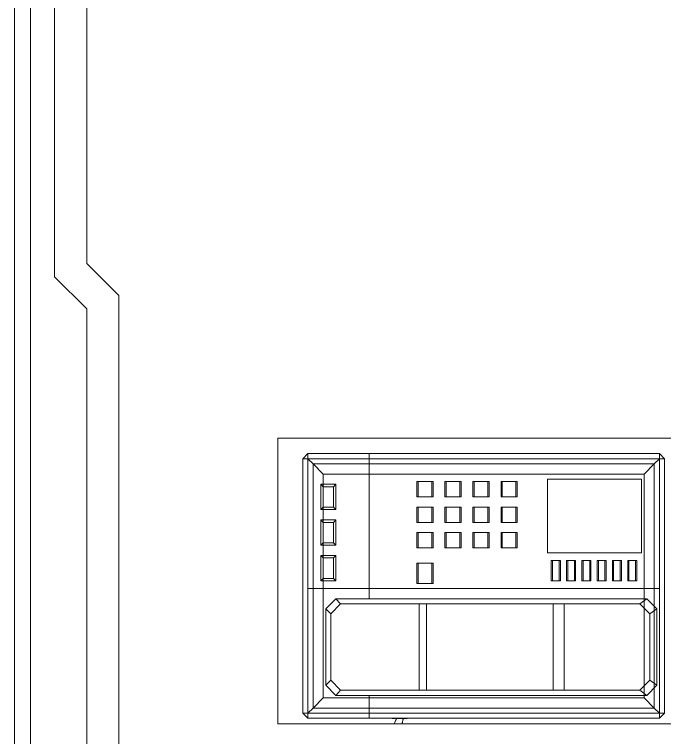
# Model space of a CAD drawing. Header units: millimetres. Extents: x 2828 to 3406, y 849 to 1266.
# Drawn here: x 2947.0138 to 2947.419, y 1101.9241 to 1102.3752 of the extents above; entities that cross this region are included whole.
import ezdxf
from ezdxf.xclip import XClip

# ---------------------------------------------------------------- set-up
doc = ezdxf.new("R2010")
doc.units = ezdxf.units.MM
doc.header["$XCLIPFRAME"] = 2
doc.layers.add('EQUIPAMIENTO', color=4, linetype='Continuous', lineweight=15)

# ---------------------------------------------------------------- blocks, each defined once
blk = doc.blocks.new('Ao3ds003')
at = {"linetype": 'ByBlock'}
for points, invisible_edges in [([(0.40355, 0.24924, 0.02623), (0.40227, 0.23019, 0.02525), (0.41526, 0.21907, 0.04536), (0.42623, 0.27234, 0.05112)], 10), ([(0.40355, 0.24924, 0.02623), (0.41055, 0.26353, 0.03352), (0.41683, 0.26829, 0.04223), (0.42623, 0.27234, 0.05112)], 9), ([(0.41574, 0.24924, 0.00193), (0.41419, 0.23019, 0.00149), (0.43809, 0.21907, -0.00011), (0.44925, 0.27234, 0.00525)], 10), ([(0.41574, 0.24924, 0.00193), (0.42577, 0.26353, 0.00319), (0.43651, 0.26829, 0.00302), (0.44925, 0.27234, 0.00525)], 9), ([(0.41768, 0.26987, 0.04054), (0.41683, 0.26829, 0.04223), (0.42623, 0.27234, 0.05112), (0.42733, 0.27464, 0.04962)], 1), ([(0.43566, 0.26987, 0.00472), (0.43651, 0.26829, 0.00302), (0.44925, 0.27234, 0.00525), (0.44872, 0.27464, 0.00702)], 1), ([(0.41055, 0.26353, 0.03352), (0.41115, 0.26511, 0.03231), (0.41768, 0.26987, 0.04054), (0.41683, 0.26829, 0.04223)], 5), ([(0.42577, 0.26353, 0.00319), (0.42517, 0.26511, 0.00439), (0.43566, 0.26987, 0.00472), (0.43651, 0.26829, 0.00302)], 5), ([(0.43499, 0.23257, 0.04083), (0.42817, 0.22066, 0.0515), (0.4394, 0.2667, 0.05743), (0.44061, 0.25559, 0.04379)], 5), ([(0.44042, 0.26987, 0.05539), (0.46116, 0.26987, 0.01407), (0.46219, 0.2667, 0.01203), (0.4394, 0.2667, 0.05743)], 4), ([(0.4394, 0.2667, 0.05743), (0.44061, 0.25559, 0.04379), (0.45201, 0.25559, 0.02109), (0.46219, 0.2667, 0.01203)], 5), ([(0.45201, 0.25559, 0.02109), (0.46219, 0.2667, 0.01203), (0.45072, 0.22066, 0.00657), (0.44627, 0.23257, 0.01836)], 5), ([(0.41055, 0.26353, 0.03352), (0.40484, 0.25876, 0.0272), (0.40355, 0.24924, 0.02623), (0.41055, 0.26353, 0.03352)], 4), ([(0.40586, 0.26045, 0.02628), (0.40484, 0.25876, 0.0272), (0.41055, 0.26353, 0.03352), (0.41115, 0.26511, 0.03231)], 4), ([(0.42577, 0.26353, 0.00319), (0.4173, 0.25876, 0.00238), (0.41574, 0.24924, 0.00193), (0.42577, 0.26353, 0.00319)], 4), ([(0.41717, 0.26045, 0.00376), (0.4173, 0.25876, 0.00238), (0.42577, 0.26353, 0.00319), (0.42517, 0.26511, 0.00439)], 4), ([(0.4173, 0.25876, 0.00238), (0.40484, 0.25876, 0.0272), (0.40355, 0.24924, 0.02623), (0.41574, 0.24924, 0.00193)], 5), ([(0.45201, 0.25559, 0.02109), (0.44061, 0.25559, 0.04379), (0.43499, 0.23257, 0.04083), (0.44627, 0.23257, 0.01836)], 5), ([(0.40355, 0.24924, 0.02623), (0.41574, 0.24924, 0.00193), (0.41419, 0.23019, 0.00149), (0.40227, 0.23019, 0.02525)], 1), ([(0.41419, 0.23019, 0.00149), (0.40227, 0.23019, 0.02525), (0.39946, 0.17145, 0.02377), (0.41133, 0.17145, 0.00012)], 4), ([(0.41096, 0.20955, 0.0327), (0.40227, 0.23019, 0.02525), (0.39946, 0.17145, 0.02377), (0.40955, 0.17145, 0.03197)], 5), ([(0.40227, 0.23019, 0.02525), (0.41096, 0.20955, 0.0327), (0.41075, 0.21272, 0.03666), (0.41478, 0.2159, 0.04279)], 9), ([(0.40227, 0.23019, 0.02525), (0.41478, 0.2159, 0.04279), (0.41526, 0.21907, 0.04536), (0.40227, 0.23019, 0.02525)], 5), ([(0.42536, 0.20955, 0.00401), (0.41419, 0.23019, 0.00149), (0.41133, 0.17145, 0.00012), (0.42393, 0.17145, 0.00331)], 5), ([(0.41419, 0.23019, 0.00149), (0.43573, 0.2159, 0.00104), (0.43809, 0.21907, -0.00011), (0.41419, 0.23019, 0.00149)], 5), ([(0.41419, 0.23019, 0.00149), (0.42536, 0.20955, 0.00401), (0.42841, 0.21272, 0.00147), (0.43573, 0.2159, 0.00104)], 9), ([(0.45072, 0.22066, 0.00657), (0.44627, 0.23257, 0.01836), (0.43499, 0.23257, 0.04083), (0.42817, 0.22066, 0.0515)], 5), ([(0.41478, 0.2159, 0.04279), (0.42755, 0.21749, 0.04919), (0.41645, 0.21272, 0.03945), (0.41478, 0.2159, 0.04279)], 4), ([(0.42817, 0.22066, 0.0515), (0.45072, 0.22066, 0.00657), (0.4485, 0.21749, 0.00746), (0.42755, 0.21749, 0.04919)], 1), ([(0.41478, 0.2159, 0.04279), (0.41645, 0.21272, 0.03945), (0.41418, 0.21114, 0.0369), (0.41075, 0.21272, 0.03666)], 5), ([(0.41075, 0.21272, 0.03666), (0.41418, 0.21114, 0.0369), (0.41445, 0.20637, 0.03282), (0.41096, 0.20955, 0.0327)], 5), ([(0.42841, 0.21272, 0.00147), (0.43066, 0.21114, 0.00408), (0.42754, 0.20637, 0.00674), (0.42536, 0.20955, 0.00401)], 5), ([(0.43573, 0.2159, 0.00104), (0.43406, 0.21272, 0.00438), (0.43066, 0.21114, 0.00408), (0.42841, 0.21272, 0.00147)], 5), ([(0.41096, 0.20955, 0.0327), (0.41445, 0.20637, 0.03282), (0.41296, 0.17145, 0.03207), (0.40955, 0.17145, 0.03197)], 5), ([(0.42536, 0.20955, 0.00401), (0.42754, 0.20637, 0.00674), (0.42606, 0.17145, 0.00598), (0.42393, 0.17145, 0.00331)], 5), ([(0.41445, 0.20637, 0.03282), (0.42754, 0.20637, 0.00674), (0.42606, 0.17145, 0.00598), (0.41296, 0.17145, 0.03207)], 4), ([(0.41419, 0.11271, 0.00149), (0.40227, 0.11271, 0.02525), (0.39946, 0.17145, 0.02377), (0.41133, 0.17145, 0.00012)], 4), ([(0.41096, 0.13335, 0.0327), (0.40227, 0.11271, 0.02525), (0.39946, 0.17145, 0.02377), (0.40955, 0.17145, 0.03197)], 5), ([(0.41096, 0.13335, 0.0327), (0.41445, 0.13653, 0.03282), (0.41296, 0.17145, 0.03207), (0.40955, 0.17145, 0.03197)], 5), ([(0.42536, 0.13335, 0.00401), (0.41419, 0.11271, 0.00149), (0.41133, 0.17145, 0.00012), (0.42393, 0.17145, 0.00331)], 5), ([(0.41445, 0.13653, 0.03282), (0.42754, 0.13653, 0.00674), (0.42606, 0.17145, 0.00598), (0.41296, 0.17145, 0.03207)], 4), ([(0.42536, 0.13335, 0.00401), (0.42754, 0.13653, 0.00674), (0.42606, 0.17145, 0.00598), (0.42393, 0.17145, 0.00331)], 5), ([(0.18415, 0.1651, 0.04127), (0.18415, 0.1651, 0.01588), (0.00317, 0.1651, 0.06032), (0.00317, 0.1651, 0.08414)], 1), ([(0.22225, 0.1651, 0.01588), (0.22225, 0.1651, 0.04127), (0.18415, 0.1651, 0.04127), (0.18415, 0.1651, 0.01588)], 4), ([(0.41075, 0.13017, 0.03666), (0.41418, 0.13176, 0.0369), (0.41445, 0.13653, 0.03282), (0.41096, 0.13335, 0.0327)], 5), ([(0.42841, 0.13017, 0.00147), (0.43066, 0.13176, 0.00408), (0.42754, 0.13653, 0.00674), (0.42536, 0.13335, 0.00401)], 5), ([(0.40227, 0.11271, 0.02525), (0.41096, 0.13335, 0.0327), (0.41075, 0.13017, 0.03666), (0.41478, 0.127, 0.04279)], 9), ([(0.41478, 0.127, 0.04279), (0.41645, 0.13017, 0.03945), (0.41418, 0.13176, 0.0369), (0.41075, 0.13017, 0.03666)], 5), ([(0.41419, 0.11271, 0.00149), (0.42536, 0.13335, 0.00401), (0.42841, 0.13017, 0.00147), (0.43573, 0.127, 0.00104)], 9), ([(0.43573, 0.127, 0.00104), (0.43406, 0.13017, 0.00438), (0.43066, 0.13176, 0.00408), (0.42841, 0.13017, 0.00147)], 5), ([(0.40227, 0.11271, 0.02525), (0.41478, 0.127, 0.04279), (0.41526, 0.12382, 0.04536), (0.40227, 0.11271, 0.02525)], 5), ([(0.41419, 0.11271, 0.00149), (0.43573, 0.127, 0.00104), (0.43809, 0.12382, -0.00011), (0.41419, 0.11271, 0.00149)], 5), ([(0.41478, 0.127, 0.04279), (0.42755, 0.12541, 0.04919), (0.41645, 0.13017, 0.03945), (0.41478, 0.127, 0.04279)], 4), ([(0.43573, 0.127, 0.00104), (0.4485, 0.12541, 0.00746), (0.43406, 0.13017, 0.00438), (0.43573, 0.127, 0.00104)], 4), ([(0.40355, 0.09366, 0.02623), (0.40227, 0.11271, 0.02525), (0.41526, 0.12382, 0.04536), (0.42623, 0.07056, 0.05112)], 10), ([(0.41574, 0.09366, 0.00193), (0.41419, 0.11271, 0.00149), (0.43809, 0.12382, -0.00011), (0.44925, 0.07056, 0.00525)], 10), ([(0.42817, 0.12224, 0.0515), (0.45072, 0.12224, 0.00657), (0.4485, 0.12541, 0.00746), (0.42755, 0.12541, 0.04919)], 1), ([(0.45072, 0.12224, 0.00657), (0.44627, 0.11033, 0.01836), (0.43499, 0.11033, 0.04083), (0.42817, 0.12224, 0.0515)], 13), ([(0.43499, 0.11033, 0.04083), (0.42817, 0.12224, 0.0515), (0.4394, 0.0762, 0.05743), (0.44061, 0.08731, 0.04379)], 5), ([(0.45201, 0.08731, 0.02109), (0.46219, 0.0762, 0.01203), (0.45072, 0.12224, 0.00657), (0.44627, 0.11033, 0.01836)], 5), ([(0.45201, 0.08731, 0.02109), (0.44061, 0.08731, 0.04379), (0.43499, 0.11033, 0.04083), (0.44627, 0.11033, 0.01836)], 5), ([(0.4173, 0.08414, 0.00238), (0.40484, 0.08414, 0.0272), (0.40355, 0.09366, 0.02623), (0.41574, 0.09366, 0.00193)], 1), ([(0.40355, 0.09366, 0.02623), (0.41055, 0.07937, 0.03352), (0.41683, 0.07461, 0.04223), (0.42623, 0.07056, 0.05112)], 9), ([(0.41055, 0.07937, 0.03352), (0.40484, 0.08414, 0.0272), (0.40355, 0.09366, 0.02623), (0.41055, 0.07937, 0.03352)], 4), ([(0.41574, 0.09366, 0.00193), (0.42577, 0.07937, 0.00319), (0.43651, 0.07461, 0.00302), (0.44925, 0.07056, 0.00525)], 9), ([(0.42577, 0.07937, 0.00319), (0.4173, 0.08414, 0.00238), (0.41574, 0.09366, 0.00193), (0.42577, 0.07937, 0.00319)], 4), ([(0.4394, 0.0762, 0.05743), (0.44061, 0.08731, 0.04379), (0.45201, 0.08731, 0.02109), (0.46219, 0.0762, 0.01203)], 13), ([(0.40586, 0.08245, 0.02628), (0.41717, 0.08245, 0.00376), (0.4173, 0.08414, 0.00238), (0.40484, 0.08414, 0.0272)], 4), ([(0.40586, 0.08245, 0.02628), (0.40484, 0.08414, 0.0272), (0.41055, 0.07937, 0.03352), (0.41115, 0.07779, 0.03231)], 4), ([(0.41717, 0.08245, 0.00376), (0.4173, 0.08414, 0.00238), (0.42577, 0.07937, 0.00319), (0.42517, 0.07779, 0.00439)], 4), ([(0.18415, 0.07461, 0.04445), (0.18415, 0.08096, 0.04445), (0.00317, 0.08096, 0.08813), (0.01111, 0.07461, 0.08622)], 4), ([(0.01111, 0.07461, 0.08622), (0.00476, 0.06826, 0.08775), (0.00317, 0.08096, 0.08813), (0.01111, 0.07461, 0.08622)], 6), ([(0.00476, 0.02064, 0.08775), (0.00317, 0.00317, 0.08813), (0.00317, 0.08096, 0.08813), (0.00476, 0.06826, 0.08775)], 5), ([(0.22225, 0.08096, 0.04445), (0.20479, 0.07461, 0.04445), (0.18415, 0.07461, 0.04445), (0.18415, 0.08096, 0.04445)], 1), ([(0.22225, 0.08096, 0.04445), (0.21114, 0.06826, 0.04445), (0.20479, 0.07461, 0.04445), (0.22225, 0.08096, 0.04445)], 5), ([(0.21114, 0.06826, 0.04445), (0.22225, 0.08096, 0.04445), (0.22225, 0.00317, 0.04445), (0.21114, 0.02064, 0.04445)], 5), ([(0.41055, 0.07937, 0.03352), (0.41115, 0.07779, 0.03231), (0.41768, 0.07303, 0.04054), (0.41683, 0.07461, 0.04223)], 5), ([(0.42577, 0.07937, 0.00319), (0.42517, 0.07779, 0.00439), (0.43566, 0.07303, 0.00472), (0.43651, 0.07461, 0.00302)], 5), ([(0.14844, 0.07144, 0.04906), (0.18415, 0.07461, 0.04445), (0.01111, 0.07461, 0.08622), (0.0694, 0.07144, 0.06749)], 5), ([(0.01111, 0.07461, 0.08622), (0.01545, 0.07144, 0.06063), (0.03022, 0.07144, 0.06055), (0.01111, 0.07461, 0.08622)], 4), ([(0.03022, 0.07144, 0.06055), (0.01111, 0.07461, 0.08622), (0.0694, 0.07144, 0.06749), (0.06263, 0.07144, 0.06113)], 3), ([(0.20203, 0.07144, 0.02179), (0.18415, 0.07461, 0.04445), (0.14844, 0.07144, 0.04906), (0.15285, 0.07144, 0.04232)], 3), ([(0.20203, 0.07144, 0.02179), (0.20479, 0.07461, 0.04445), (0.18415, 0.07461, 0.04445), (0.20203, 0.07144, 0.02179)], 4), ([(0.41768, 0.07303, 0.04054), (0.41683, 0.07461, 0.04223), (0.42623, 0.07056, 0.05112), (0.42733, 0.06826, 0.04962)], 1), ([(0.43566, 0.07303, 0.00472), (0.43651, 0.07461, 0.00302), (0.44925, 0.07056, 0.00525), (0.44872, 0.06826, 0.00702)], 1), ([(0.44042, 0.07303, 0.05539), (0.46116, 0.07303, 0.01407), (0.46219, 0.0762, 0.01203), (0.4394, 0.0762, 0.05743)], 4), ([(0.01545, 0.07144, 0.06063), (0.0091, 0.06509, 0.0616), (0.0091, 0.02381, 0.0616), (0.01545, 0.01746, 0.06063)], 8), ([(0.01545, 0.07144, 0.06063), (0.01545, 0.01746, 0.06063), (0.03022, 0.01746, 0.06055), (0.03022, 0.07144, 0.06055)], 5), ([(0.06263, 0.01746, 0.06113), (0.06263, 0.07144, 0.06113), (0.03022, 0.07144, 0.06055), (0.03022, 0.01746, 0.06055)], 4), ([(0.18563, 0.01746, 0.02864), (0.18563, 0.07144, 0.02864), (0.15285, 0.07144, 0.04232), (0.15285, 0.01746, 0.04232)], 1), ([(0.20203, 0.07144, 0.02179), (0.20203, 0.01746, 0.02179), (0.18563, 0.01746, 0.02864), (0.18563, 0.07144, 0.02864)], 5), ([(0.20203, 0.07144, 0.02179), (0.20796, 0.06509, 0.02064), (0.20796, 0.02381, 0.02064), (0.20203, 0.01746, 0.02179)], 8), ([(0.01111, 0.01429, 0.08622), (0.00317, 0.00317, 0.08813), (0.00476, 0.02064, 0.08775), (0.01111, 0.01429, 0.08622)], 3), ([(0.21114, 0.02064, 0.04445), (0.22225, 0.00317, 0.04445), (0.20479, 0.01429, 0.04445), (0.21114, 0.02064, 0.04445)], 3), ([(0.18415, 0.01429, 0.04445), (0.18415, 0.00317, 0.04445), (0.00317, 0.00317, 0.08813), (0.01111, 0.01429, 0.08622)], 4), ([(0.18415, 0.01429, 0.04445), (0.14844, 0.01746, 0.04906), (0.0694, 0.01746, 0.06749), (0.01111, 0.01429, 0.08622)], 5), ([(0.01111, 0.01429, 0.08622), (0.03022, 0.01746, 0.06055), (0.01545, 0.01746, 0.06063), (0.01111, 0.01429, 0.08622)], 1), ([(0.06263, 0.01746, 0.06113), (0.0694, 0.01746, 0.06749), (0.01111, 0.01429, 0.08622), (0.03022, 0.01746, 0.06055)], 6), ([(0.14844, 0.01746, 0.04906), (0.15285, 0.01746, 0.04232), (0.20203, 0.01746, 0.02179), (0.18415, 0.01429, 0.04445)], 12), ([(0.20203, 0.01746, 0.02179), (0.18415, 0.01429, 0.04445), (0.20479, 0.01429, 0.04445), (0.20203, 0.01746, 0.02179)], 1), ([(0.22225, 0.00317, 0.04445), (0.20479, 0.01429, 0.04445), (0.18415, 0.01429, 0.04445), (0.18415, 0.00317, 0.04445)], 1), ([(0.18415, 0, 0.04127), (0.18415, 0, 0.01588), (0.00317, 0, 0.06032), (0.00317, 0, 0.08414)], 1), ([(0.22225, 0, 0.01588), (0.22225, 0, 0.04127), (0.18415, 0, 0.04127), (0.18415, 0, 0.01588)], 4)]:
    blk.add_3dface(points, dxfattribs=dict(at, invisible_edges=invisible_edges))
for points in [[(0.42623, 0.27234, 0.05112), (0.4394, 0.2667, 0.05743), (0.42817, 0.22066, 0.0515), (0.41526, 0.21907, 0.04536)], [(0.44872, 0.27464, 0.00702), (0.42733, 0.27464, 0.04962), (0.41768, 0.26987, 0.04054), (0.43566, 0.26987, 0.00472)], [(0.42623, 0.27234, 0.05112), (0.42733, 0.27464, 0.04962), (0.44042, 0.26987, 0.05539), (0.4394, 0.2667, 0.05743)], [(0.44042, 0.26987, 0.05539), (0.46116, 0.26987, 0.01407), (0.44872, 0.27464, 0.00702), (0.42733, 0.27464, 0.04962)], [(0.44925, 0.27234, 0.00525), (0.46219, 0.2667, 0.01203), (0.45072, 0.22066, 0.00657), (0.43809, 0.21907, -0.00011)], [(0.44925, 0.27234, 0.00525), (0.44872, 0.27464, 0.00702), (0.46116, 0.26987, 0.01407), (0.46219, 0.2667, 0.01203)], [(0.41768, 0.26987, 0.04054), (0.43566, 0.26987, 0.00472), (0.42517, 0.26511, 0.00439), (0.41115, 0.26511, 0.03231)], [(0.42517, 0.26511, 0.00439), (0.41115, 0.26511, 0.03231), (0.40586, 0.26045, 0.02628), (0.41717, 0.26045, 0.00376)], [(0.40586, 0.26045, 0.02628), (0.41717, 0.26045, 0.00376), (0.4173, 0.25876, 0.00238), (0.40484, 0.25876, 0.0272)], [(0.42817, 0.22066, 0.0515), (0.41526, 0.21907, 0.04536), (0.41478, 0.2159, 0.04279), (0.42755, 0.21749, 0.04919)], [(0.4485, 0.21749, 0.00746), (0.42755, 0.21749, 0.04919), (0.41645, 0.21272, 0.03945), (0.43406, 0.21272, 0.00438)], [(0.43573, 0.2159, 0.00104), (0.4485, 0.21749, 0.00746), (0.43406, 0.21272, 0.00438), (0.43573, 0.2159, 0.00104)], [(0.45072, 0.22066, 0.00657), (0.43809, 0.21907, -0.00011), (0.43573, 0.2159, 0.00104), (0.4485, 0.21749, 0.00746)], [(0.41645, 0.21272, 0.03945), (0.43406, 0.21272, 0.00438), (0.43066, 0.21114, 0.00408), (0.41418, 0.21114, 0.0369)], [(0.43066, 0.21114, 0.00408), (0.41418, 0.21114, 0.0369), (0.41445, 0.20637, 0.03282), (0.42754, 0.20637, 0.00674)], [(0.00317, 0.1651, 0.08414), (0, 0.16192, 0.08572), (0, 0.16192, 0.06032), (0.00317, 0.1651, 0.06032)], [(0.00317, 0.16192, 0.05638), (0.00317, 0.1651, 0.06032), (0, 0.16192, 0.06032)], [(0.00317, 0.1651, 0.08414), (0.00317, 0.16192, 0.08813), (0.00317, 0.16192, 0.08813), (0, 0.16192, 0.08572)], [(0.18415, 0.16192, 0.0127), (0.18415, 0.1651, 0.01588), (0.00317, 0.1651, 0.06032), (0.00317, 0.16192, 0.05638)], [(0.18415, 0.16192, 0.04445), (0.18415, 0.1651, 0.04127), (0.00317, 0.1651, 0.08414), (0.00317, 0.16192, 0.08813)], [(0.22225, 0.1651, 0.01588), (0.22225, 0.16192, 0.0127), (0.18415, 0.16192, 0.0127), (0.18415, 0.1651, 0.01588)], [(0.22225, 0.1651, 0.04127), (0.22225, 0.16192, 0.04445), (0.18415, 0.16192, 0.04445), (0.18415, 0.1651, 0.04127)], [(0.22225, 0.1651, 0.04127), (0.22543, 0.16192, 0.04127), (0.22543, 0.16192, 0.01588), (0.22225, 0.1651, 0.01588)], [(0.22543, 0.16192, 0.01588), (0.22225, 0.1651, 0.01588), (0.22225, 0.16192, 0.0127)], [(0.22225, 0.16192, 0.04445), (0.22225, 0.16192, 0.04445), (0.22225, 0.1651, 0.04127), (0.22543, 0.16192, 0.04127)], [(0, 0.16192, 0.06032), (0, 0.00317, 0.06032), (0, 0.00317, 0.08572), (0, 0.16192, 0.08572)], [(0.00317, 0.00317, 0.05638), (0, 0.00317, 0.06032), (0, 0.16192, 0.06032), (0.00317, 0.16192, 0.05638)], [(0, 0.00317, 0.08572), (0, 0.16192, 0.08572), (0.00317, 0.16192, 0.08813), (0.00317, 0.00317, 0.08813)], [(0.18415, 0.16192, 0.0127), (0.18415, 0.15875, 0.0127), (0.00652, 0.15875, 0.05557), (0.00317, 0.16192, 0.05638)], [(0.18415, 0.08096, 0.04445), (0.18415, 0.16192, 0.04445), (0.00317, 0.16192, 0.08813), (0.00317, 0.08096, 0.08813)], [(0.00652, 0.15875, 0.05557), (0.00317, 0.16192, 0.05638), (0.00317, 0.00317, 0.05638), (0.00652, 0.00635, 0.05557)], [(0.21907, 0.15875, 0.0127), (0.22225, 0.16192, 0.0127), (0.18415, 0.16192, 0.0127), (0.18415, 0.15875, 0.0127)], [(0.22225, 0.16192, 0.04445), (0.22225, 0.08096, 0.04445), (0.18415, 0.08096, 0.04445), (0.18415, 0.16192, 0.04445)], [(0.22225, 0.00317, 0.0127), (0.21907, 0.00635, 0.0127), (0.21907, 0.15875, 0.0127), (0.22225, 0.16192, 0.0127)], [(0.22543, 0.16192, 0.01588), (0.22543, 0.00317, 0.01588), (0.22225, 0.00317, 0.0127), (0.22225, 0.16192, 0.0127)], [(0.22225, 0.16192, 0.04445), (0.22225, 0.00317, 0.04445), (0.22543, 0.00317, 0.04127), (0.22543, 0.16192, 0.04127)], [(0.22543, 0.00317, 0.04127), (0.22543, 0.16192, 0.04127), (0.22543, 0.16192, 0.01588), (0.22543, 0.00317, 0.01588)], [(0.43066, 0.13176, 0.00408), (0.41418, 0.13176, 0.0369), (0.41445, 0.13653, 0.03282), (0.42754, 0.13653, 0.00674)], [(0.41645, 0.13017, 0.03945), (0.43406, 0.13017, 0.00438), (0.43066, 0.13176, 0.00408), (0.41418, 0.13176, 0.0369)], [(0.42817, 0.12224, 0.0515), (0.41526, 0.12382, 0.04536), (0.41478, 0.127, 0.04279), (0.42755, 0.12541, 0.04919)], [(0.4485, 0.12541, 0.00746), (0.42755, 0.12541, 0.04919), (0.41645, 0.13017, 0.03945), (0.43406, 0.13017, 0.00438)], [(0.45072, 0.12224, 0.00657), (0.43809, 0.12382, -0.00011), (0.43573, 0.127, 0.00104), (0.4485, 0.12541, 0.00746)], [(0.42623, 0.07056, 0.05112), (0.4394, 0.0762, 0.05743), (0.42817, 0.12224, 0.0515), (0.41526, 0.12382, 0.04536)], [(0.44925, 0.07056, 0.00525), (0.46219, 0.0762, 0.01203), (0.45072, 0.12224, 0.00657), (0.43809, 0.12382, -0.00011)], [(0.40355, 0.09366, 0.02623), (0.41574, 0.09366, 0.00193), (0.41419, 0.11271, 0.00149), (0.40227, 0.11271, 0.02525)], [(0.42517, 0.07779, 0.00439), (0.41115, 0.07779, 0.03231), (0.40586, 0.08245, 0.02628), (0.41717, 0.08245, 0.00376)], [(0.41768, 0.07303, 0.04054), (0.43566, 0.07303, 0.00472), (0.42517, 0.07779, 0.00439), (0.41115, 0.07779, 0.03231)], [(0.0091, 0.06509, 0.0616), (0.00476, 0.06826, 0.08775), (0.01111, 0.07461, 0.08622), (0.01545, 0.07144, 0.06063)], [(0.20796, 0.06509, 0.02064), (0.21114, 0.06826, 0.04445), (0.20479, 0.07461, 0.04445), (0.20203, 0.07144, 0.02179)], [(0.44872, 0.06826, 0.00702), (0.42733, 0.06826, 0.04962), (0.41768, 0.07303, 0.04054), (0.43566, 0.07303, 0.00472)], [(0.42623, 0.07056, 0.05112), (0.42733, 0.06826, 0.04962), (0.44042, 0.07303, 0.05539), (0.4394, 0.0762, 0.05743)], [(0.44042, 0.07303, 0.05539), (0.46116, 0.07303, 0.01407), (0.44872, 0.06826, 0.00702), (0.42733, 0.06826, 0.04962)], [(0.44925, 0.07056, 0.00525), (0.44872, 0.06826, 0.00702), (0.46116, 0.07303, 0.01407), (0.46219, 0.0762, 0.01203)], [(0.00476, 0.02064, 0.08775), (0.0091, 0.02381, 0.0616), (0.0091, 0.06509, 0.0616), (0.00476, 0.06826, 0.08775)], [(0.0694, 0.07144, 0.06749), (0.0694, 0.01746, 0.06749), (0.06263, 0.01746, 0.06113), (0.06263, 0.07144, 0.06113)], [(0.14844, 0.01746, 0.04906), (0.14844, 0.07144, 0.04906), (0.0694, 0.07144, 0.06749), (0.0694, 0.01746, 0.06749)], [(0.15285, 0.07144, 0.04232), (0.15285, 0.01746, 0.04232), (0.14844, 0.01746, 0.04906), (0.14844, 0.07144, 0.04906)], [(0.21114, 0.02064, 0.04445), (0.20796, 0.02381, 0.02064), (0.20796, 0.06509, 0.02064), (0.21114, 0.06826, 0.04445)], [(0.42768, 0.07146, 0.02506), (0.42367, 0.07149, 0.02506), (0.42251, 0.05463, 0.01581), (0.42579, 0.0526, 0.01581)], [(0.42367, 0.07149, 0.02506), (0.42401, 0.07149, 0.0219), (0.42257, 0.05463, 0.01263), (0.42251, 0.05463, 0.01581)], [(0.42401, 0.07149, 0.0219), (0.42802, 0.07146, 0.0219), (0.42585, 0.0526, 0.01263), (0.42257, 0.05463, 0.01263)], [(0.42768, 0.07146, 0.02506), (0.42802, 0.07146, 0.0219), (0.42585, 0.0526, 0.01263), (0.42579, 0.0526, 0.01581)], [(0.42585, 0.0526, 0.01263), (0.42257, 0.05463, 0.01263), (0.41368, 0.04597, 0.00219), (0.4155, 0.04212, 0.00219)], [(0.42257, 0.05463, 0.01263), (0.42251, 0.05463, 0.01581), (0.4148, 0.04597, 0.00529), (0.41368, 0.04597, 0.00219)], [(0.42251, 0.05463, 0.01581), (0.42579, 0.0526, 0.01581), (0.41662, 0.04212, 0.00529), (0.4148, 0.04597, 0.00529)], [(0.42585, 0.0526, 0.01263), (0.42579, 0.0526, 0.01581), (0.41662, 0.04212, 0.00529), (0.4155, 0.04212, 0.00219)], [(0.41368, 0.04597, 0.00219), (0.4155, 0.04212, 0.00219), (0.40112, 0.03621, 0.00071), (0.39967, 0.04024, 0.00071)], [(0.4148, 0.04597, 0.00529), (0.41368, 0.04597, 0.00219), (0.39967, 0.04024, 0.00071), (0.40004, 0.04024, 0.00389)], [(0.41662, 0.04212, 0.00529), (0.4148, 0.04597, 0.00529), (0.40004, 0.04024, 0.00389), (0.4015, 0.03621, 0.00389)], [(0.35449, 0.03709, 0.01174), (0.3785, 0.03975, 0.01174), (0.3785, 0.04301, 0.00618), (0.35314, 0.04005, 0.00618)], [(0.3785, 0.04301, 0.00618), (0.35314, 0.04005, 0.00618), (0.35446, 0.03715, 0.00058), (0.3785, 0.03982, 0.00058)], [(0.3785, 0.03975, 0.01174), (0.38723, 0.0379, 0.01174), (0.38723, 0.04115, 0.00618), (0.3785, 0.04301, 0.00618)], [(0.38723, 0.04115, 0.00618), (0.3785, 0.04301, 0.00618), (0.3785, 0.03982, 0.00058), (0.38723, 0.03797, 0.00058)], [(0.38723, 0.04115, 0.00618), (0.3902, 0.03938, 0.00668), (0.3913, 0.03938, 0.01055), (0.38723, 0.0379, 0.01174)], [(0.38723, 0.03797, 0.00058), (0.3902, 0.03938, 0.00668), (0.38723, 0.04115, 0.00618)], [(0.41662, 0.04212, 0.00529), (0.4155, 0.04212, 0.00219), (0.40112, 0.03621, 0.00071), (0.4015, 0.03621, 0.00389)], [(0.35449, 0.03709, 0.01174), (0.33543, 0.02305, 0.01174), (0.33297, 0.02519, 0.00618), (0.35314, 0.04005, 0.00618)], [(0.33297, 0.02519, 0.00618), (0.35314, 0.04005, 0.00618), (0.35446, 0.03715, 0.00058), (0.33538, 0.0231, 0.00058)], [(0.35446, 0.03715, 0.00058), (0.33538, 0.0231, 0.00058), (0.34024, 0.01888, 0.00054), (0.35713, 0.03129, 0.00054)], [(0.3403, 0.01884, 0.0117), (0.35716, 0.03123, 0.0117), (0.35449, 0.03709, 0.01174), (0.33543, 0.02305, 0.01174)], [(0.35446, 0.03715, 0.00058), (0.3785, 0.03982, 0.00058), (0.3785, 0.03338, 0.00054), (0.35713, 0.03129, 0.00054)], [(0.3785, 0.03331, 0.0117), (0.35716, 0.03123, 0.0117), (0.35449, 0.03709, 0.01174), (0.3785, 0.03975, 0.01174)], [(0.3785, 0.03982, 0.00058), (0.38723, 0.03797, 0.00058), (0.38723, 0.03153, 0.00054), (0.3785, 0.03338, 0.00054)], [(0.38723, 0.03146, 0.0117), (0.3785, 0.03331, 0.0117), (0.3785, 0.03975, 0.01174), (0.38723, 0.0379, 0.01174)], [(0.38723, 0.0379, 0.01174), (0.3913, 0.03938, 0.01055), (0.3913, 0.03461, 0.01055), (0.38723, 0.03146, 0.0117)], [(0.3902, 0.03461, 0.00668), (0.38723, 0.03153, 0.00054), (0.38723, 0.03797, 0.00058), (0.3902, 0.03938, 0.00668)], [(0.39577, 0.03988, 0.00535), (0.39372, 0.03954, 0.00325), (0.3902, 0.03938, 0.00668), (0.3913, 0.03938, 0.01055)], [(0.39372, 0.03954, 0.00325), (0.39372, 0.03478, 0.00325), (0.3902, 0.03461, 0.00668), (0.3902, 0.03938, 0.00668)], [(0.39577, 0.03512, 0.00535), (0.39577, 0.03988, 0.00535), (0.3913, 0.03938, 0.01055), (0.3913, 0.03461, 0.01055)], [(0.40112, 0.03621, 0.00071), (0.39967, 0.04024, 0.00071), (0.39372, 0.03954, 0.00325), (0.39372, 0.03478, 0.00325)], [(0.39967, 0.04024, 0.00071), (0.40004, 0.04024, 0.00389), (0.39577, 0.03988, 0.00535), (0.39372, 0.03954, 0.00325)], [(0.40112, 0.03621, 0.00071), (0.4015, 0.03621, 0.00389), (0.39577, 0.03512, 0.00535), (0.39372, 0.03478, 0.00325)], [(0.40004, 0.04024, 0.00389), (0.4015, 0.03621, 0.00389), (0.39577, 0.03512, 0.00535), (0.39577, 0.03988, 0.00535)], [(0.3785, 0.03338, 0.00054), (0.35713, 0.03129, 0.00054), (0.35849, 0.02833, 0.0061), (0.3785, 0.03012, 0.0061)], [(0.35849, 0.02833, 0.0061), (0.3785, 0.03012, 0.0061), (0.3785, 0.03331, 0.0117), (0.35716, 0.03123, 0.0117)], [(0.38723, 0.03153, 0.00054), (0.3785, 0.03338, 0.00054), (0.3785, 0.03012, 0.0061), (0.38723, 0.02827, 0.0061)], [(0.3785, 0.03012, 0.0061), (0.38723, 0.02827, 0.0061), (0.38723, 0.03146, 0.0117), (0.3785, 0.03331, 0.0117)], [(0.3913, 0.03461, 0.01055), (0.38723, 0.03146, 0.0117), (0.38723, 0.02827, 0.0061), (0.3902, 0.03461, 0.00668)], [(0.38723, 0.02827, 0.0061), (0.38723, 0.03153, 0.00054), (0.3902, 0.03461, 0.00668), (0.38723, 0.02827, 0.0061)], [(0.39577, 0.03512, 0.00535), (0.39372, 0.03478, 0.00325), (0.3902, 0.03461, 0.00668), (0.3913, 0.03461, 0.01055)], [(0.34024, 0.01888, 0.00054), (0.35713, 0.03129, 0.00054), (0.35849, 0.02833, 0.0061), (0.3427, 0.01675, 0.0061)], [(0.35849, 0.02833, 0.0061), (0.3427, 0.01675, 0.0061), (0.3403, 0.01884, 0.0117), (0.35716, 0.03123, 0.0117)], [(0.01545, 0.01746, 0.06063), (0.01111, 0.01429, 0.08622), (0.00476, 0.02064, 0.08775), (0.0091, 0.02381, 0.0616)], [(0.20203, 0.01746, 0.02179), (0.20479, 0.01429, 0.04445), (0.21114, 0.02064, 0.04445), (0.20796, 0.02381, 0.02064)], [(0.33543, 0.02305, 0.01174), (0.32392, 0.00237, 0.01174), (0.3208, 0.00329, 0.00618), (0.33297, 0.02519, 0.00618)], [(0.3208, 0.00329, 0.00618), (0.33297, 0.02519, 0.00618), (0.33538, 0.0231, 0.00058), (0.32386, 0.00239, 0.00058)], [(0.33538, 0.0231, 0.00058), (0.32386, 0.00239, 0.00058), (0.33004, 0.00058, 0.00054), (0.34024, 0.01888, 0.00054)], [(0.3301, 0.00056, 0.0117), (0.3403, 0.01884, 0.0117), (0.33543, 0.02305, 0.01174), (0.32392, 0.00237, 0.01174)], [(0.33004, 0.00058, 0.00054), (0.34024, 0.01888, 0.00054), (0.3427, 0.01675, 0.0061), (0.33316, -0.00034, 0.0061)], [(0.3427, 0.01675, 0.0061), (0.33316, -0.00034, 0.0061), (0.3301, 0.00056, 0.0117), (0.3403, 0.01884, 0.0117)], [(0.00317, 0.00317, 0.05638), (0.00652, 0.00635, 0.05557), (0.18415, 0.00635, 0.0127), (0.18415, 0.00317, 0.0127)], [(0.18415, 0.00635, 0.0127), (0.18415, 0.00317, 0.0127), (0.22225, 0.00317, 0.0127), (0.21907, 0.00635, 0.0127)], [(0.00317, 0, 0.08414), (0, 0.00317, 0.08572), (0, 0.00317, 0.06032), (0.00317, 0, 0.06032)], [(0.00317, 0.00317, 0.05638), (0.00317, 0, 0.06032), (0, 0.00317, 0.06032)], [(0.00317, 0, 0.08414), (0.00317, 0.00317, 0.08813), (0.00317, 0.00317, 0.08813), (0, 0.00317, 0.08572)], [(0.18415, 0.00317, 0.0127), (0.18415, 0, 0.01588), (0.00317, 0, 0.06032), (0.00317, 0.00317, 0.05638)], [(0.18415, 0.00317, 0.04445), (0.18415, 0, 0.04127), (0.00317, 0, 0.08414), (0.00317, 0.00317, 0.08813)], [(0.22225, 0, 0.01588), (0.22225, 0.00317, 0.0127), (0.18415, 0.00317, 0.0127), (0.18415, 0, 0.01588)], [(0.22225, 0, 0.04127), (0.22225, 0.00317, 0.04445), (0.18415, 0.00317, 0.04445), (0.18415, 0, 0.04127)], [(0.22225, 0, 0.04127), (0.22543, 0.00317, 0.04127), (0.22543, 0.00317, 0.01588), (0.22225, 0, 0.01588)], [(0.22543, 0.00317, 0.01588), (0.22225, 0, 0.01588), (0.22225, 0.00317, 0.0127)], [(0.22225, 0.00317, 0.04445), (0.22225, 0.00317, 0.04445), (0.22225, 0, 0.04127), (0.22543, 0.00317, 0.04127)], [(0.32392, 0.00237, 0.01174), (0.32205, -0.02122, 0.01174), (0.31883, -0.02169, 0.00618), (0.3208, 0.00329, 0.00618)], [(0.31883, -0.02169, 0.00618), (0.3208, 0.00329, 0.00618), (0.32386, 0.00239, 0.00058), (0.32198, -0.02123, 0.00058)], [(0.32386, 0.00239, 0.00058), (0.32198, -0.02123, 0.00058), (0.32836, -0.02032, 0.00054), (0.33004, 0.00058, 0.00054)], [(0.32843, -0.02031, 0.0117), (0.3301, 0.00056, 0.0117), (0.32392, 0.00237, 0.01174), (0.32205, -0.02122, 0.01174)], [(0.32836, -0.02032, 0.00054), (0.33004, 0.00058, 0.00054), (0.33316, -0.00034, 0.0061), (0.33158, -0.01985, 0.0061)], [(0.33316, -0.00034, 0.0061), (0.33158, -0.01985, 0.0061), (0.32843, -0.02031, 0.0117), (0.3301, 0.00056, 0.0117)], [(0.16986, -0.00005, 0.03334), (0.16986, -0.00005, 0.02699), (0.16034, -0.00005, 0.02699), (0.16034, -0.00005, 0.03334)], [(0.16694, -0.00007, 0.03182), (0.16273, -0.00009, 0.03182), (0.16556, -0.00971, 0.02593), (0.17045, -0.00805, 0.02593)], [(0.16281, -0.00009, 0.02811), (0.16273, -0.00009, 0.03182), (0.16556, -0.00971, 0.02593), (0.16465, -0.00782, 0.02381)], [(0.16465, -0.00782, 0.02381), (0.16953, -0.00615, 0.02381), (0.16702, -0.00007, 0.02811), (0.16281, -0.00009, 0.02811)], [(0.16702, -0.00007, 0.02811), (0.16694, -0.00007, 0.03182), (0.17045, -0.00805, 0.02593), (0.16953, -0.00615, 0.02381)], [(0.17153, -0.00897, 0.01179), (0.16665, -0.01147, 0.01179), (0.16465, -0.00782, 0.02381), (0.16953, -0.00615, 0.02381)], [(0.16556, -0.00971, 0.02593), (0.16465, -0.00782, 0.02381), (0.16665, -0.01147, 0.01179), (0.16784, -0.01293, 0.0135)], [(0.16556, -0.00971, 0.02593), (0.17045, -0.00805, 0.02593), (0.17272, -0.01043, 0.0135), (0.16784, -0.01293, 0.0135)], [(0.17629, -0.01369, 0.00182), (0.1732, -0.01732, 0.00182), (0.16665, -0.01147, 0.01179), (0.17153, -0.00897, 0.01179)], [(0.17045, -0.00805, 0.02593), (0.16953, -0.00615, 0.02381), (0.17153, -0.00897, 0.01179), (0.17272, -0.01043, 0.0135)], [(0.17153, -0.00897, 0.01179), (0.17272, -0.01043, 0.0135), (0.17712, -0.0144, 0.00568), (0.17629, -0.01369, 0.00182)], [(0.16665, -0.01147, 0.01179), (0.16784, -0.01293, 0.0135), (0.17403, -0.01803, 0.00568), (0.1732, -0.01732, 0.00182)], [(0.17272, -0.01043, 0.0135), (0.16784, -0.01293, 0.0135), (0.17403, -0.01803, 0.00568), (0.17712, -0.0144, 0.00568)], [(0.1732, -0.01732, 0.00182), (0.17434, -0.02225, 0.00067), (0.1722, -0.02471, 0.00623), (0.17403, -0.01803, 0.00568)], [(0.1722, -0.02471, 0.00623), (0.17429, -0.0223, 0.01183), (0.17403, -0.01803, 0.00568), (0.1722, -0.02471, 0.00623)], [(0.17855, -0.01738, 0.00071), (0.17629, -0.01369, 0.00182), (0.1732, -0.01732, 0.00182), (0.17434, -0.02225, 0.00067)], [(0.17403, -0.01803, 0.00568), (0.17429, -0.0223, 0.01183), (0.17851, -0.01744, 0.01187), (0.17712, -0.0144, 0.00568)], [(0.17851, -0.01744, 0.01187), (0.2435, -0.05363, 0.01187), (0.24168, -0.05981, 0.01183), (0.17429, -0.0223, 0.01183)], [(0.2417, -0.05975, 0.00067), (0.17434, -0.02225, 0.00067), (0.17855, -0.01738, 0.00071), (0.24352, -0.05357, 0.00071)], [(0.18064, -0.01498, 0.00631), (0.17712, -0.0144, 0.00568), (0.17629, -0.01369, 0.00182), (0.17855, -0.01738, 0.00071)], [(0.17851, -0.01744, 0.01187), (0.17712, -0.0144, 0.00568), (0.18064, -0.01498, 0.00631)], [(0.24441, -0.05051, 0.00631), (0.18064, -0.01498, 0.00631), (0.17851, -0.01744, 0.01187), (0.2435, -0.05363, 0.01187)], [(0.17855, -0.01738, 0.00071), (0.24352, -0.05357, 0.00071), (0.24441, -0.05051, 0.00631), (0.18064, -0.01498, 0.00631)], [(0.1722, -0.02471, 0.00623), (0.24078, -0.06287, 0.00623), (0.2417, -0.05975, 0.00067), (0.17434, -0.02225, 0.00067)], [(0.24168, -0.05981, 0.01183), (0.17429, -0.0223, 0.01183), (0.1722, -0.02471, 0.00623), (0.24078, -0.06287, 0.00623)], [(0.31476, -0.04266, 0.01187), (0.32205, -0.02122, 0.01174), (0.31883, -0.02169, 0.00618), (0.31202, -0.0409, 0.00631)], [(0.31883, -0.02169, 0.00618), (0.31202, -0.0409, 0.00631), (0.3147, -0.04262, 0.00071), (0.32198, -0.02123, 0.00058)], [(0.3147, -0.04262, 0.00071), (0.32198, -0.02123, 0.00058), (0.32836, -0.02032, 0.00054), (0.32012, -0.04611, 0.00067)], [(0.32843, -0.02031, 0.0117), (0.32018, -0.04614, 0.01183), (0.31476, -0.04266, 0.01187), (0.32205, -0.02122, 0.01174)], [(0.32836, -0.02032, 0.00054), (0.32012, -0.04611, 0.00067), (0.32286, -0.04787, 0.00623), (0.33158, -0.01985, 0.0061)], [(0.32286, -0.04787, 0.00623), (0.33158, -0.01985, 0.0061), (0.32843, -0.02031, 0.0117), (0.32018, -0.04614, 0.01183)], [(0.31476, -0.04266, 0.01187), (0.30007, -0.05761, 0.01187), (0.29831, -0.05487, 0.00631), (0.31202, -0.0409, 0.00631)], [(0.29831, -0.05487, 0.00631), (0.31202, -0.0409, 0.00631), (0.3147, -0.04262, 0.00071), (0.30003, -0.05755, 0.00071)], [(0.3147, -0.04262, 0.00071), (0.30003, -0.05755, 0.00071), (0.30352, -0.06297, 0.00067), (0.32012, -0.04611, 0.00067)], [(0.30355, -0.06303, 0.01183), (0.32018, -0.04614, 0.01183), (0.31476, -0.04266, 0.01187), (0.30007, -0.05761, 0.01187)], [(0.30352, -0.06297, 0.00067), (0.32012, -0.04611, 0.00067), (0.32286, -0.04787, 0.00623), (0.30528, -0.06571, 0.00623)], [(0.32286, -0.04787, 0.00623), (0.30528, -0.06571, 0.00623), (0.30355, -0.06303, 0.01183), (0.32018, -0.04614, 0.01183)], [(0.27419, -0.07017, 0.01183), (0.24168, -0.05981, 0.01183), (0.2435, -0.05363, 0.01187), (0.27328, -0.0638, 0.01187)], [(0.24352, -0.05357, 0.00071), (0.27327, -0.06373, 0.00071), (0.27418, -0.07011, 0.00067), (0.2417, -0.05975, 0.00067)], [(0.2435, -0.05363, 0.01187), (0.27328, -0.0638, 0.01187), (0.27281, -0.06058, 0.00631), (0.24441, -0.05051, 0.00631)], [(0.27281, -0.06058, 0.00631), (0.24441, -0.05051, 0.00631), (0.24352, -0.05357, 0.00071), (0.27327, -0.06373, 0.00071)], [(0.27328, -0.0638, 0.01187), (0.30007, -0.05761, 0.01187), (0.29831, -0.05487, 0.00631), (0.27281, -0.06058, 0.00631)], [(0.29831, -0.05487, 0.00631), (0.27281, -0.06058, 0.00631), (0.27327, -0.06373, 0.00071), (0.30003, -0.05755, 0.00071)], [(0.27327, -0.06373, 0.00071), (0.30003, -0.05755, 0.00071), (0.30352, -0.06297, 0.00067), (0.27418, -0.07011, 0.00067)], [(0.30355, -0.06303, 0.01183), (0.27419, -0.07017, 0.01183), (0.27328, -0.0638, 0.01187), (0.30007, -0.05761, 0.01187)], [(0.27418, -0.07011, 0.00067), (0.2417, -0.05975, 0.00067), (0.24078, -0.06287, 0.00623), (0.27465, -0.07333, 0.00623)], [(0.24078, -0.06287, 0.00623), (0.27465, -0.07333, 0.00623), (0.27419, -0.07017, 0.01183), (0.24168, -0.05981, 0.01183)], [(0.30352, -0.06297, 0.00067), (0.27418, -0.07011, 0.00067), (0.27465, -0.07333, 0.00623), (0.30528, -0.06571, 0.00623)], [(0.27465, -0.07333, 0.00623), (0.30528, -0.06571, 0.00623), (0.30355, -0.06303, 0.01183), (0.27419, -0.07017, 0.01183)]]:
    blk.add_3dface(points, dxfattribs=at)
for points in [[(0.00652, 0.00635, 0.05557), (0.00652, 0.15875, 0.05557), (0.0127, 0.1524), (0.0127, 0.0127)], [(0.21907, 0.00635, 0.0127), (0.21907, 0.15875, 0.0127), (0.21272, 0.1524), (0.21272, 0.0127)], [(0.07303, 0.10319, 0.07144), (0.01429, 0.10319, 0.08557), (0.01429, 0.14923, 0.08557), (0.07303, 0.14923, 0.07144)], [(0.09192, 0.14764, 0.06683), (0.09267, 0.14764, 0.06992), (0.09267, 0.13811, 0.06992), (0.09192, 0.13811, 0.06683)], [(0.10192, 0.14764, 0.06767), (0.10118, 0.14764, 0.06459), (0.09192, 0.14764, 0.06683), (0.09267, 0.14764, 0.06992)], [(0.10192, 0.13811, 0.06767), (0.09267, 0.13811, 0.06992), (0.09267, 0.14764, 0.06992), (0.10192, 0.14764, 0.06767)], [(0.10118, 0.13811, 0.06459), (0.10192, 0.13811, 0.06767), (0.10192, 0.14764, 0.06767), (0.10118, 0.14764, 0.06459)], [(0.10938, 0.14764, 0.0626), (0.11013, 0.14764, 0.06568), (0.11013, 0.13811, 0.06568), (0.10938, 0.13811, 0.0626)], [(0.11939, 0.14764, 0.06344), (0.11864, 0.14764, 0.06035), (0.10938, 0.14764, 0.0626), (0.11013, 0.14764, 0.06568)], [(0.11939, 0.13811, 0.06344), (0.11013, 0.13811, 0.06568), (0.11013, 0.14764, 0.06568), (0.11939, 0.14764, 0.06344)], [(0.11864, 0.13811, 0.06035), (0.11939, 0.13811, 0.06344), (0.11939, 0.14764, 0.06344), (0.11864, 0.14764, 0.06035)], [(0.12684, 0.14764, 0.05835), (0.12759, 0.14764, 0.06143), (0.12759, 0.13811, 0.06143), (0.12684, 0.13811, 0.05835)], [(0.13685, 0.14764, 0.05918), (0.1361, 0.14764, 0.0561), (0.12684, 0.14764, 0.05835), (0.12759, 0.14764, 0.06143)], [(0.13685, 0.13811, 0.05918), (0.12759, 0.13811, 0.06143), (0.12759, 0.14764, 0.06143), (0.13685, 0.14764, 0.05918)], [(0.1361, 0.13811, 0.0561), (0.13685, 0.13811, 0.05918), (0.13685, 0.14764, 0.05918), (0.1361, 0.14764, 0.0561)], [(0.14431, 0.14764, 0.05414), (0.14506, 0.14764, 0.05723), (0.14506, 0.13811, 0.05723), (0.14431, 0.13811, 0.05414)], [(0.15431, 0.14764, 0.05498), (0.15356, 0.14764, 0.05189), (0.14431, 0.14764, 0.05414), (0.14506, 0.14764, 0.05723)], [(0.15431, 0.13811, 0.05498), (0.14506, 0.13811, 0.05723), (0.14506, 0.14764, 0.05723), (0.15431, 0.14764, 0.05498)], [(0.15356, 0.13811, 0.05189), (0.15431, 0.13811, 0.05498), (0.15431, 0.14764, 0.05498), (0.15356, 0.14764, 0.05189)], [(0.21272, 0.14446, 0.04926), (0.21431, 0.14605, 0.0445), (0.20479, 0.14605, 0.0445), (0.20637, 0.14446, 0.04926)], [(0.20479, 0.14605, 0.0445), (0.20637, 0.14446, 0.04926), (0.20637, 0.13176, 0.04926), (0.20479, 0.13017, 0.0445)], [(0.21272, 0.14446, 0.04926), (0.20637, 0.14446, 0.04926), (0.20637, 0.13176, 0.04926), (0.21272, 0.13176, 0.04926)], [(0.21431, 0.13017, 0.0445), (0.21272, 0.13176, 0.04926), (0.21272, 0.14446, 0.04926), (0.21431, 0.14605, 0.0445)], [(0.09192, 0.13811, 0.06683), (0.09267, 0.13811, 0.06992), (0.10192, 0.13811, 0.06767), (0.10118, 0.13811, 0.06459)], [(0.10938, 0.13811, 0.0626), (0.11013, 0.13811, 0.06568), (0.11939, 0.13811, 0.06344), (0.11864, 0.13811, 0.06035)], [(0.12684, 0.13811, 0.05835), (0.12759, 0.13811, 0.06143), (0.13685, 0.13811, 0.05918), (0.1361, 0.13811, 0.0561)], [(0.14431, 0.13811, 0.05414), (0.14506, 0.13811, 0.05723), (0.15431, 0.13811, 0.05498), (0.15356, 0.13811, 0.05189)], [(0.09192, 0.13176, 0.06683), (0.09267, 0.13176, 0.06992), (0.09267, 0.12224, 0.06992), (0.09192, 0.12224, 0.06683)], [(0.10192, 0.13176, 0.06767), (0.10118, 0.13176, 0.06459), (0.09192, 0.13176, 0.06683), (0.09267, 0.13176, 0.06992)], [(0.10192, 0.12224, 0.06767), (0.09267, 0.12224, 0.06992), (0.09267, 0.13176, 0.06992), (0.10192, 0.13176, 0.06767)], [(0.10118, 0.12224, 0.06459), (0.10192, 0.12224, 0.06767), (0.10192, 0.13176, 0.06767), (0.10118, 0.13176, 0.06459)], [(0.10938, 0.13176, 0.0626), (0.11013, 0.13176, 0.06568), (0.11013, 0.12224, 0.06568), (0.10938, 0.12224, 0.0626)], [(0.11939, 0.13176, 0.06344), (0.11864, 0.13176, 0.06035), (0.10938, 0.13176, 0.0626), (0.11013, 0.13176, 0.06568)], [(0.11939, 0.12224, 0.06344), (0.11013, 0.12224, 0.06568), (0.11013, 0.13176, 0.06568), (0.11939, 0.13176, 0.06344)], [(0.11864, 0.12224, 0.06035), (0.11939, 0.12224, 0.06344), (0.11939, 0.13176, 0.06344), (0.11864, 0.13176, 0.06035)], [(0.12684, 0.13176, 0.05835), (0.12759, 0.13176, 0.06143), (0.12759, 0.12224, 0.06143), (0.12684, 0.12224, 0.05835)], [(0.13685, 0.13176, 0.05918), (0.1361, 0.13176, 0.0561), (0.12684, 0.13176, 0.05835), (0.12759, 0.13176, 0.06143)], [(0.13685, 0.12224, 0.05918), (0.12759, 0.12224, 0.06143), (0.12759, 0.13176, 0.06143), (0.13685, 0.13176, 0.05918)], [(0.1361, 0.12224, 0.0561), (0.13685, 0.12224, 0.05918), (0.13685, 0.13176, 0.05918), (0.1361, 0.13176, 0.0561)], [(0.14431, 0.13176, 0.05414), (0.14506, 0.13176, 0.05723), (0.14506, 0.12224, 0.05723), (0.14431, 0.12224, 0.05414)], [(0.15431, 0.13176, 0.05498), (0.15356, 0.13176, 0.05189), (0.14431, 0.13176, 0.05414), (0.14506, 0.13176, 0.05723)], [(0.15431, 0.12224, 0.05498), (0.14506, 0.12224, 0.05723), (0.14506, 0.13176, 0.05723), (0.15431, 0.13176, 0.05498)], [(0.15356, 0.12224, 0.05189), (0.15431, 0.12224, 0.05498), (0.15431, 0.13176, 0.05498), (0.15356, 0.13176, 0.05189)], [(0.21431, 0.13017, 0.0445), (0.20479, 0.13017, 0.0445), (0.20637, 0.13176, 0.04926), (0.21272, 0.13176, 0.04926)], [(0.09192, 0.12224, 0.06683), (0.09267, 0.12224, 0.06992), (0.10192, 0.12224, 0.06767), (0.10118, 0.12224, 0.06459)], [(0.10938, 0.12224, 0.0626), (0.11013, 0.12224, 0.06568), (0.11939, 0.12224, 0.06344), (0.11864, 0.12224, 0.06035)], [(0.12684, 0.12224, 0.05835), (0.12759, 0.12224, 0.06143), (0.13685, 0.12224, 0.05918), (0.1361, 0.12224, 0.0561)], [(0.14431, 0.12224, 0.05414), (0.14506, 0.12224, 0.05723), (0.15431, 0.12224, 0.05498), (0.15356, 0.12224, 0.05189)], [(0.21272, 0.12224, 0.04926), (0.21431, 0.12382, 0.0445), (0.20479, 0.12382, 0.0445), (0.20637, 0.12224, 0.04926)], [(0.20479, 0.12382, 0.0445), (0.20637, 0.12224, 0.04926), (0.20637, 0.10954, 0.04926), (0.20479, 0.10795, 0.0445)], [(0.21272, 0.12224, 0.04926), (0.20637, 0.12224, 0.04926), (0.20637, 0.10954, 0.04926), (0.21272, 0.10954, 0.04926)], [(0.21431, 0.10795, 0.0445), (0.21272, 0.10954, 0.04926), (0.21272, 0.12224, 0.04926), (0.21431, 0.12382, 0.0445)], [(0.09192, 0.11589, 0.06683), (0.09267, 0.11589, 0.06992), (0.09267, 0.10636, 0.06992), (0.09192, 0.10636, 0.06683)], [(0.10192, 0.11589, 0.06767), (0.10118, 0.11589, 0.06459), (0.09192, 0.11589, 0.06683), (0.09267, 0.11589, 0.06992)], [(0.10192, 0.10636, 0.06767), (0.09267, 0.10636, 0.06992), (0.09267, 0.11589, 0.06992), (0.10192, 0.11589, 0.06767)], [(0.10118, 0.10636, 0.06459), (0.10192, 0.10636, 0.06767), (0.10192, 0.11589, 0.06767), (0.10118, 0.11589, 0.06459)], [(0.10938, 0.11589, 0.0626), (0.11013, 0.11589, 0.06568), (0.11013, 0.10636, 0.06568), (0.10938, 0.10636, 0.0626)], [(0.11939, 0.11589, 0.06344), (0.11864, 0.11589, 0.06035), (0.10938, 0.11589, 0.0626), (0.11013, 0.11589, 0.06568)], [(0.11939, 0.10636, 0.06344), (0.11013, 0.10636, 0.06568), (0.11013, 0.11589, 0.06568), (0.11939, 0.11589, 0.06344)], [(0.11864, 0.10636, 0.06035), (0.11939, 0.10636, 0.06344), (0.11939, 0.11589, 0.06344), (0.11864, 0.11589, 0.06035)], [(0.12684, 0.11589, 0.05835), (0.12759, 0.11589, 0.06143), (0.12759, 0.10636, 0.06143), (0.12684, 0.10636, 0.05835)], [(0.13685, 0.11589, 0.05918), (0.1361, 0.11589, 0.0561), (0.12684, 0.11589, 0.05835), (0.12759, 0.11589, 0.06143)], [(0.13685, 0.10636, 0.05918), (0.12759, 0.10636, 0.06143), (0.12759, 0.11589, 0.06143), (0.13685, 0.11589, 0.05918)], [(0.1361, 0.10636, 0.0561), (0.13685, 0.10636, 0.05918), (0.13685, 0.11589, 0.05918), (0.1361, 0.11589, 0.0561)], [(0.14431, 0.11589, 0.05414), (0.14506, 0.11589, 0.05723), (0.14506, 0.10636, 0.05723), (0.14431, 0.10636, 0.05414)], [(0.15431, 0.11589, 0.05498), (0.15356, 0.11589, 0.05189), (0.14431, 0.11589, 0.05414), (0.14506, 0.11589, 0.05723)], [(0.15431, 0.10636, 0.05498), (0.14506, 0.10636, 0.05723), (0.14506, 0.11589, 0.05723), (0.15431, 0.11589, 0.05498)], [(0.15356, 0.10636, 0.05189), (0.15431, 0.10636, 0.05498), (0.15431, 0.11589, 0.05498), (0.15356, 0.11589, 0.05189)], [(0.21431, 0.10795, 0.0445), (0.20479, 0.10795, 0.0445), (0.20637, 0.10954, 0.04926), (0.21272, 0.10954, 0.04926)], [(0.09192, 0.10636, 0.06683), (0.09267, 0.10636, 0.06992), (0.10192, 0.10636, 0.06767), (0.10118, 0.10636, 0.06459)], [(0.10938, 0.10636, 0.0626), (0.11013, 0.10636, 0.06568), (0.11939, 0.10636, 0.06344), (0.11864, 0.10636, 0.06035)], [(0.12684, 0.10636, 0.05835), (0.12759, 0.10636, 0.06143), (0.13685, 0.10636, 0.05918), (0.1361, 0.10636, 0.0561)], [(0.14431, 0.10636, 0.05414), (0.14506, 0.10636, 0.05723), (0.15431, 0.10636, 0.05498), (0.15356, 0.10636, 0.05189)], [(0.21272, 0.10001, 0.04926), (0.21431, 0.1016, 0.0445), (0.20479, 0.1016, 0.0445), (0.20637, 0.10001, 0.04926)], [(0.20479, 0.1016, 0.0445), (0.20637, 0.10001, 0.04926), (0.20637, 0.08731, 0.04926), (0.20479, 0.08572, 0.0445)], [(0.21272, 0.10001, 0.04926), (0.20637, 0.10001, 0.04926), (0.20637, 0.08731, 0.04926), (0.21272, 0.08731, 0.04926)], [(0.21431, 0.08572, 0.0445), (0.21272, 0.08731, 0.04926), (0.21272, 0.10001, 0.04926), (0.21431, 0.1016, 0.0445)], [(0.01731, 0.09843, 0.08478), (0.01806, 0.09843, 0.08787), (0.01806, 0.08572, 0.08787), (0.01731, 0.08572, 0.08478)], [(0.02295, 0.09843, 0.08668), (0.0222, 0.09843, 0.08359), (0.01731, 0.09843, 0.08478), (0.01806, 0.09843, 0.08787)], [(0.02295, 0.08572, 0.08668), (0.01806, 0.08572, 0.08787), (0.01806, 0.09843, 0.08787), (0.02295, 0.09843, 0.08668)], [(0.0222, 0.08572, 0.08359), (0.02295, 0.08572, 0.08668), (0.02295, 0.09843, 0.08668), (0.0222, 0.09843, 0.08359)], [(0.03247, 0.09843, 0.08435), (0.03172, 0.09843, 0.08127), (0.02683, 0.09843, 0.08246), (0.02758, 0.09843, 0.08554)], [(0.02683, 0.09843, 0.08246), (0.02758, 0.09843, 0.08554), (0.02758, 0.08572, 0.08554), (0.02683, 0.08572, 0.08246)], [(0.03247, 0.08572, 0.08435), (0.02758, 0.08572, 0.08554), (0.02758, 0.09843, 0.08554), (0.03247, 0.09843, 0.08435)], [(0.03172, 0.08572, 0.08127), (0.03247, 0.08572, 0.08435), (0.03247, 0.09843, 0.08435), (0.03172, 0.09843, 0.08127)], [(0.042, 0.09843, 0.08207), (0.04125, 0.09843, 0.07898), (0.03636, 0.09843, 0.08017), (0.03711, 0.09843, 0.08326)], [(0.03636, 0.09843, 0.08017), (0.03711, 0.09843, 0.08326), (0.03711, 0.08572, 0.08326), (0.03636, 0.08572, 0.08017)], [(0.042, 0.08572, 0.08207), (0.03711, 0.08572, 0.08326), (0.03711, 0.09843, 0.08326), (0.042, 0.09843, 0.08207)], [(0.04125, 0.08572, 0.07898), (0.042, 0.08572, 0.08207), (0.042, 0.09843, 0.08207), (0.04125, 0.09843, 0.07898)], [(0.05152, 0.09843, 0.07983), (0.05077, 0.09843, 0.07675), (0.04588, 0.09843, 0.07794), (0.04663, 0.09843, 0.08102)], [(0.04588, 0.09843, 0.07794), (0.04663, 0.09843, 0.08102), (0.04663, 0.08572, 0.08102), (0.04588, 0.08572, 0.07794)], [(0.05152, 0.08572, 0.07983), (0.04663, 0.08572, 0.08102), (0.04663, 0.09843, 0.08102), (0.05152, 0.09843, 0.07983)], [(0.05077, 0.08572, 0.07675), (0.05152, 0.08572, 0.07983), (0.05152, 0.09843, 0.07983), (0.05077, 0.09843, 0.07675)], [(0.06105, 0.09843, 0.07753), (0.0603, 0.09843, 0.07445), (0.05541, 0.09843, 0.07564), (0.05616, 0.09843, 0.07872)], [(0.05541, 0.09843, 0.07564), (0.05616, 0.09843, 0.07872), (0.05616, 0.08572, 0.07872), (0.05541, 0.08572, 0.07564)], [(0.06105, 0.08572, 0.07753), (0.05616, 0.08572, 0.07872), (0.05616, 0.09843, 0.07872), (0.06105, 0.09843, 0.07753)], [(0.0603, 0.08572, 0.07445), (0.06105, 0.08572, 0.07753), (0.06105, 0.09843, 0.07753), (0.0603, 0.09843, 0.07445)], [(0.06493, 0.09843, 0.07329), (0.06568, 0.09843, 0.07638), (0.06568, 0.08572, 0.07638), (0.06493, 0.08572, 0.07329)], [(0.07057, 0.09843, 0.07519), (0.06982, 0.09843, 0.0721), (0.06493, 0.09843, 0.07329), (0.06568, 0.09843, 0.07638)], [(0.07057, 0.08572, 0.07519), (0.06568, 0.08572, 0.07638), (0.06568, 0.09843, 0.07638), (0.07057, 0.09843, 0.07519)], [(0.06982, 0.08572, 0.0721), (0.07057, 0.08572, 0.07519), (0.07057, 0.09843, 0.07519), (0.06982, 0.09843, 0.0721)], [(0.14431, 0.09684, 0.05414), (0.14506, 0.09684, 0.05723), (0.14506, 0.08414, 0.05723), (0.14431, 0.08414, 0.05414)], [(0.15431, 0.09684, 0.05498), (0.15356, 0.09684, 0.05189), (0.14431, 0.09684, 0.05414), (0.14506, 0.09684, 0.05723)], [(0.15431, 0.08414, 0.05498), (0.14506, 0.08414, 0.05723), (0.14506, 0.09684, 0.05723), (0.15431, 0.09684, 0.05498)], [(0.15356, 0.08414, 0.05189), (0.15431, 0.08414, 0.05498), (0.15431, 0.09684, 0.05498), (0.15356, 0.09684, 0.05189)], [(0.01731, 0.08572, 0.08478), (0.01806, 0.08572, 0.08787), (0.02295, 0.08572, 0.08668), (0.0222, 0.08572, 0.08359)], [(0.02683, 0.08572, 0.08246), (0.02758, 0.08572, 0.08554), (0.03247, 0.08572, 0.08435), (0.03172, 0.08572, 0.08127)], [(0.03636, 0.08572, 0.08017), (0.03711, 0.08572, 0.08326), (0.042, 0.08572, 0.08207), (0.04125, 0.08572, 0.07898)], [(0.04588, 0.08572, 0.07794), (0.04663, 0.08572, 0.08102), (0.05152, 0.08572, 0.07983), (0.05077, 0.08572, 0.07675)], [(0.05541, 0.08572, 0.07564), (0.05616, 0.08572, 0.07872), (0.06105, 0.08572, 0.07753), (0.0603, 0.08572, 0.07445)], [(0.06493, 0.08572, 0.07329), (0.06568, 0.08572, 0.07638), (0.07057, 0.08572, 0.07519), (0.06982, 0.08572, 0.0721)], [(0.21431, 0.08572, 0.0445), (0.20479, 0.08572, 0.0445), (0.20637, 0.08731, 0.04926), (0.21272, 0.08731, 0.04926)], [(0.14431, 0.08414, 0.05414), (0.14506, 0.08414, 0.05723), (0.15431, 0.08414, 0.05498), (0.15356, 0.08414, 0.05189)]]:
    blk.add_3dface(points)
for points, invisible_edges in [([(0.0127, 0.1524), (0.18415, 0.15875, 0.0127), (0.00652, 0.15875, 0.05557)], 1), ([(0.21907, 0.15875, 0.0127), (0.21272, 0.1524), (0.0127, 0.1524), (0.18415, 0.15875, 0.0127)], 4), ([(0.0127, 0.0127), (0.18415, 0.00635, 0.0127), (0.00652, 0.00635, 0.05557)], 1), ([(0.21907, 0.00635, 0.0127), (0.21272, 0.0127), (0.0127, 0.0127), (0.18415, 0.00635, 0.0127)], 4)]:
    blk.add_3dface(points, dxfattribs=dict(invisible_edges=invisible_edges))
blk = doc.blocks.new('BOLSERO 2')
at = {"layer": 'EQUIPAMIENTO'}
for p, q in [((2947.01379, 1103.71198), (2947.01379, 1101.04199)), ((2947.02379, 1103.70198), (2947.02379, 1101.05199)), ((2947.05879, 1103.65698), (2947.05879, 1102.21983)), ((2947.07879, 1102.19983), (2947.07879, 1101.10699))]:
    blk.add_line(p, q, dxfattribs=at)
at = {"layer": 'EQUIPAMIENTO', "linetype": 'Continuous', "ltscale": 0.02}
for p, q in [((2947.03879, 1103.66724), (2947.03879, 1102.21155)), ((2947.03879, 1102.21155), (2947.05879, 1102.19155)), ((2947.05879, 1102.19155), (2947.05879, 1101.08699))]:
    blk.add_line(p, q, dxfattribs=at)
at = {"layer": 'EQUIPAMIENTO', "ltscale": 0.02}
blk.add_line((2947.05879, 1102.21983), (2947.07879, 1102.19983), dxfattribs=at)
at = {"layer": 'EQUIPAMIENTO'}
ref = blk.add_blockref('Ao3ds003', (2947.41898, 1101.93609), dxfattribs=dict(at, xscale=-1))
XClip(ref).set_block_clipping_path([(-0.0083861402, -0.0034533241), (0.2410932516, 0.1747788973)])

msp = doc.modelspace()

# ---------------------------------------------------------------- block references
at = {"layer": 'EQUIPAMIENTO'}
msp.add_blockref('BOLSERO 2', (0, 0), dxfattribs=at)

doc.saveas('drawing.dxf')
